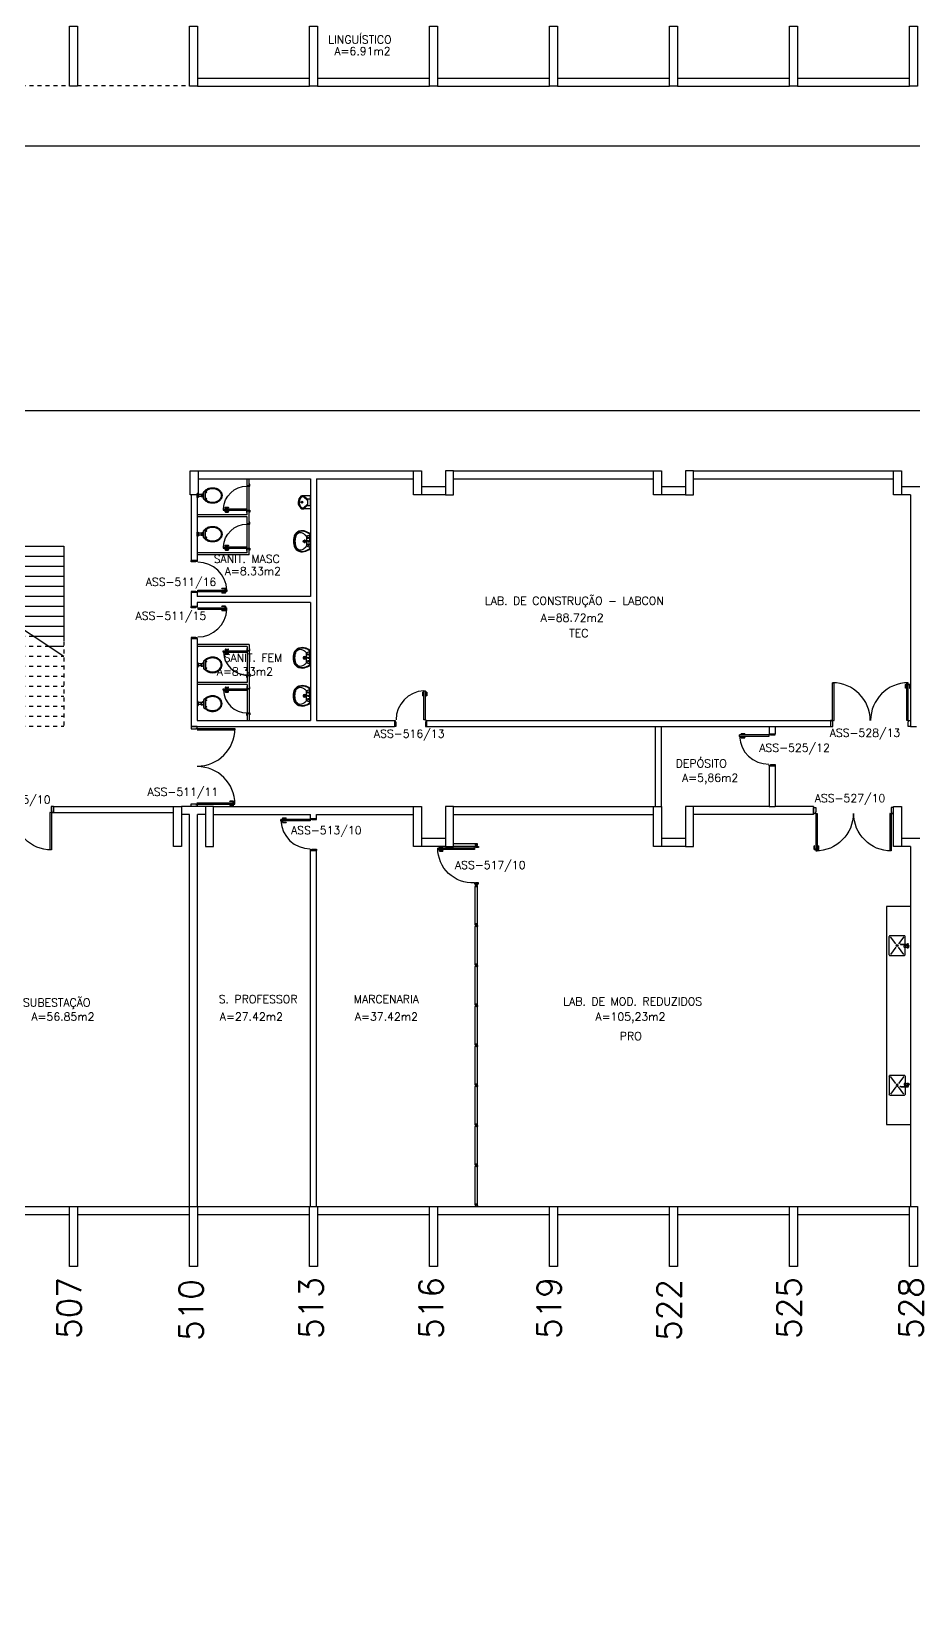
# Model space of a CAD drawing. Extents: x 0 to 244, y -71 to 76.
# Drawn here: x 38.02 to 60.07, y -65.75 to -26.38 of the extents above; entities that cross this region are included whole.
import ezdxf
from ezdxf.enums import TextEntityAlignment as Align

# ---------------------------------------------------------------- set-up
doc = ezdxf.new("R2010")
doc.units = 0
doc.header["$LTSCALE"] = 0.01
doc.header["$MEASUREMENT"] = 0
doc.header["$PDMODE"] = 98
doc.linetypes.add('HIDDEN2', pattern=[0.1875, 0.125, -0.0625])
doc.layers.get('0').update_dxf_attribs({"linetype": 'CONTINUOUS'})
doc.layers.get('DEFPOINTS').update_dxf_attribs({"linetype": 'CONTINUOUS'})
for name, color, linetype in [('ALV', 2, 'CONTINUOUS'), ('APSAN', 1, 'CONTINUOUS'), ('BANC', 2, 'CONTINUOUS'), ('CENTRO_DE_CUSTO', 1, 'CONTINUOUS'), ('DIV', 2, 'CONTINUOUS'), ('ESC', 1, 'CONTINUOUS'), ('ESQ', 1, 'CONTINUOUS'), ('ESTR', 3, 'CONTINUOUS'), ('MACANETA', 2, 'CONTINUOUS'), ('MARCO', 3, 'CONTINUOUS'), ('NOPILAR1', 2, 'CONTINUOUS'), ('PISO', 1, 'CONTINUOUS'), ('PORTA', 2, 'CONTINUOUS'), ('PROJ', 1, 'HIDDEN2'), ('SOLEIRA', 1, 'CONTINUOUS'), ('TEXTO', 2, 'CONTINUOUS'), ('TEXTO-ENDEREÇO', 2, 'CONTINUOUS'), ('TXT-END-EXTERNO', 2, 'CONTINUOUS'), ('ÁREA', 2, 'CONTINUOUS')]:
    doc.layers.add(name, color=color, linetype=linetype)
doc.layers.get('0').freeze()
doc.styles.add('1', font='romans.shx')
doc.styles.add('NOPILAR', font='simplex.shx', dxfattribs={"height": 0.6})
doc.styles.add('UNB-100', font='simplex.shx', dxfattribs={"height": 0.2})
doc.styles.add('UNB-100-1', font='simplex.shx', dxfattribs={"height": 0.2})
doc.dimstyles.new('1-600', dxfattribs={"dimtxt": 1.1, "dimasz": 2.5, "dimexe": 2, "dimexo": 4, "dimgap": 0.2, "dimtad": 1, "dimdec": 0, "dimzin": 4, "dimdsep": 46, "dimlunit": 6, "dimtxsty": '1', "dimblk1": 'NONE', "dimblk2": 'NONE', "dimsah": 1, "dimcen": 0, "dimclrd": 2, "dimclre": 2, "dimclrt": 2, "dimadec": 0, "dimazin": 0, "dimtfac": 1, "dimtdec": 0, "dimtmove": 2, "dimatfit": 3, "dimldrblk": 'NONE', "dimfxl": 1, "dimtolj": 1, "dimtzin": 0, "dimarcsym": 0})

# ---------------------------------------------------------------- blocks, each defined once
blk = doc.blocks.new('PILINT-SSN')
for points in [[(0.2, 0), (0.2, -0.6), (0, -0.6), (0, 0)], [(1, 0), (0.8, 0), (0.8, -0.6), (1, -0.6)], [(0, -8.39), (0.2, -8.39), (0.2, -9.39), (0, -9.39)], [(0.8, -8.39), (0.8, -9.39), (1, -9.39), (1, -8.39)]]:
    blk.add_lwpolyline(points, close=True)
blk = doc.blocks.new('PILAR-SSN')
for points in [[(0.197, -42.962), (0.197, -44.462), (-0.003, -44.462), (-0.003, -42.962)], [(0.197, -72.467), (0.197, -73.967), (-0.003, -73.967), (-0.003, -72.467)]]:
    blk.add_lwpolyline(points, close=True)
blk = doc.blocks.new('ESCASS-SSN')
at = {"layer": 'ESC'}
for p, q in [((-2.66, -1.888), (-2.66, -4.249)), ((-0.6, -1.888), (-2.66, -1.888)), ((-0.6, -1.738), (-0.6, -3.271)), ((-0.5, -1.738), (-0.6, -1.738)), ((-0.5, -1.738), (-0.5, -3.204)), ((-0.4, -1.888), (-0.5, -1.888)), ((-0.4, -1.888), (-0.4, -3.138)), ((-0.6, -2.138), (-2.66, -2.138)), ((-0.4, -2.138), (-0.5, -2.138)), ((-0.6, -2.388), (-2.66, -2.388)), ((-0.6, -2.638), (-2.66, -2.638)), ((-0.4, -2.388), (-0.5, -2.388)), ((-0.4, -2.638), (-0.5, -2.638)), ((-0.6, -2.888), (-2.66, -2.888)), ((-0.4, -3.138), (-2.66, -4.638)), ((-0.6, -3.138), (-2.66, -3.138)), ((-0.4, -2.888), (-0.5, -2.888)), ((-0.4, -3.138), (-0.5, -3.138)), ((-0.777, -3.388), (-2.66, -3.388)), ((-1.153, -3.638), (-2.66, -3.638)), ((-1.53, -3.888), (-2.66, -3.888)), ((-1.907, -4.138), (-2.66, -4.138)), ((-2.283, -4.388), (-2.66, -4.388))]:
    blk.add_line(p, q, dxfattribs=at)
at = {"layer": 'ESC', "linetype": 'HIDDEN2'}
for p, q in [((-0.4, -3.138), (-0.4, -6.388)), ((-0.6, -3.388), (-0.777, -3.388)), ((-0.6, -3.271), (-0.6, -6.538)), ((-0.5, -3.204), (-0.5, -6.538)), ((-0.4, -3.388), (-0.5, -3.388)), ((-0.6, -3.888), (-1.53, -3.888)), ((-0.6, -3.638), (-1.153, -3.638)), ((-0.4, -3.638), (-0.5, -3.638)), ((-0.4, -3.888), (-0.5, -3.888)), ((-2.66, -4.268), (-2.66, -6.388)), ((-0.6, -4.138), (-1.907, -4.138)), ((-0.4, -4.138), (-0.5, -4.138)), ((-0.6, -4.638), (-2.66, -4.638)), ((-0.6, -4.388), (-2.283, -4.388)), ((-0.4, -4.388), (-0.5, -4.388)), ((-0.4, -4.638), (-0.5, -4.638)), ((-0.6, -4.888), (-2.66, -4.888)), ((-0.4, -4.888), (-0.5, -4.888)), ((-0.6, -5.138), (-2.66, -5.138)), ((-0.6, -5.388), (-2.66, -5.388)), ((-0.4, -5.138), (-0.5, -5.138)), ((-0.4, -5.388), (-0.5, -5.388)), ((-0.6, -5.638), (-2.66, -5.638)), ((-0.6, -5.888), (-2.66, -5.888)), ((-0.4, -5.638), (-0.5, -5.638)), ((-0.4, -5.888), (-0.5, -5.888)), ((-0.6, -6.138), (-2.66, -6.138)), ((-0.4, -6.138), (-0.5, -6.138)), ((-0.6, -6.388), (-2.66, -6.388)), ((-0.5, -6.538), (-0.6, -6.538)), ((-0.4, -6.388), (-0.5, -6.388))]:
    blk.add_line(p, q, dxfattribs=at)
blk = doc.blocks.new('ESCASSN-SSN')
at = {"layer": 'ALV', "xscale": -1}
blk.add_blockref('ESCASS-SSN', (0, 0), dxfattribs=at)
blk = doc.blocks.new('PTDP-SSN')
at = {"color": 2}
for p, q in [((0.055, 1.015), (0.09, 1.015)), ((0.055, 0.075), (0.055, 1.015)), ((0.09, 0.075), (0.09, 1.015)), ((1.91, 0.075), (1.91, 1.015)), ((1.945, 1.015), (1.91, 1.015)), ((1.945, 0.075), (1.945, 1.015)), ((0.05, 0.075), (0, 0.075)), ((0, 0.075), (0, -0.075)), ((0.05, 0.04), (0.05, 0.075)), ((0.06, 0.04), (0.05, 0.04)), ((0.055, 0.075), (0.09, 0.075)), ((0.06, -0.075), (0.06, 0.04)), ((1.945, 0.075), (1.91, 0.075)), ((1.94, -0.075), (1.94, 0.04)), ((1.94, 0.04), (1.95, 0.04)), ((1.95, 0.04), (1.95, 0.075)), ((1.95, 0.075), (2, 0.075)), ((2, 0.075), (2, -0.075)), ((0, -0.075), (0.06, -0.075)), ((2, -0.075), (1.94, -0.075))]:
    blk.add_line(p, q, dxfattribs=at)
at = {"color": 1}
for centre, start, end in [((0.055, 0.075), 0, 90), ((1.945, 0.075), 90, 180)]:
    blk.add_arc(centre, 0.94, start, end, dxfattribs=at)
blk = doc.blocks.new('PD80-SSN')
for p, q in [((-0.777, 0.01), (-0.777, -0.03)), ((-0.777, 0.01), (-0.687, 0.01)), ((-0.687, 0), (-0.687, 0.01)), ((-0.075, 0), (0.075, 0)), ((-0.075, 0), (-0.075, -0.02)), ((0.075, -0.03), (0.075, 0)), ((-0.817, -0.065), (-0.817, -0.03)), ((-0.085, -0.03), (-0.817, -0.03)), ((-0.085, -0.065), (-0.817, -0.065)), ((-0.777, -0.105), (-0.777, -0.065)), ((-0.777, -0.105), (-0.687, -0.105)), ((-0.767, 0), (-0.767, -0.03)), ((-0.767, 0), (-0.687, 0)), ((-0.767, -0.095), (-0.767, -0.065)), ((-0.767, -0.095), (-0.687, -0.095)), ((-0.687, -0.095), (-0.687, -0.105)), ((-0.085, -0.03), (-0.085, -0.065)), ((-0.075, -0.02), (-0.04, -0.02)), ((-0.04, -0.03), (-0.04, -0.02)), ((-0.04, -0.03), (0.075, -0.03)), ((-0.075, -0.781), (-0.04, -0.781)), ((-0.075, -0.801), (-0.075, -0.781)), ((-0.04, -0.771), (0.075, -0.771)), ((-0.04, -0.771), (-0.04, -0.781)), ((0.075, -0.771), (0.075, -0.801)), ((-0.075, -0.801), (0.075, -0.801)), ((-0.075, -0.802), (0.075, -0.802))]:
    blk.add_line(p, q)
blk.add_arc((-0.085, -0.03), 0.731, 182.6571, 270)
blk = doc.blocks.new('PE80-SSN')
at = {"color": 2}
for p, q in [((0.075, 0), (-0.075, 0)), ((-0.075, -0.03), (-0.075, 0)), ((0.075, 0), (0.075, -0.02)), ((0.04, -0.03), (-0.075, -0.03)), ((0.075, -0.02), (0.04, -0.02)), ((0.04, -0.03), (0.04, -0.02)), ((0.085, -0.03), (0.817, -0.03)), ((0.085, -0.03), (0.085, -0.065)), ((0.085, -0.065), (0.817, -0.065)), ((0.817, -0.065), (0.817, -0.03))]:
    blk.add_line(p, q, dxfattribs=at)
at = {"color": 1}
for p, q in [((0.777, 0.01), (0.687, 0.01)), ((0.687, 0), (0.687, 0.01)), ((0.777, 0.01), (0.777, -0.03)), ((0.767, 0), (0.687, 0)), ((0.767, -0.095), (0.687, -0.095)), ((0.687, -0.095), (0.687, -0.105)), ((0.777, -0.105), (0.687, -0.105)), ((0.767, 0), (0.767, -0.03)), ((0.767, -0.095), (0.767, -0.065)), ((0.777, -0.105), (0.777, -0.065))]:
    blk.add_line(p, q, dxfattribs=at)
for p, q in [((0.04, -0.771), (-0.075, -0.771)), ((-0.075, -0.771), (-0.075, -0.801)), ((0.04, -0.771), (0.04, -0.781)), ((0.075, -0.781), (0.04, -0.781)), ((0.075, -0.801), (0.075, -0.781)), ((0.075, -0.801), (-0.075, -0.801)), ((0.075, -0.802), (-0.075, -0.802))]:
    blk.add_line(p, q)
blk.add_arc((0.085, -0.03), 0.731, 270, 357.3429, dxfattribs=at)
blk = doc.blocks.new('*D57')
at = {"color": 2, "linetype": 'ByBlock', "transparency": 16777216}
for p, q in [((28.318, 452.996), (28.318, 448.496)), ((112.318, 452.996), (112.318, 448.496)), ((112.318, 450.496), (28.318, 450.496))]:
    blk.add_line(p, q, dxfattribs=at)
at = {"layer": 'DEFPOINTS', "color": 0, "linetype": 'ByBlock', "transparency": 16777216}
for p in [(28.318, 456.996), (112.318, 456.996), (28.318, 450.496)]:
    blk.add_point(p, dxfattribs=at)
at = {"color": 2, "linetype": 'ByBlock', "transparency": 16777216, "insert": (70.318, 451.429), "char_height": 1.1, "attachment_point": 5, "style": '1'}
blk.add_mtext('\\A1;Arquitetura e Urbanismo', dxfattribs=at)
blk = doc.blocks.new('_NONE')
at = {"color": 0, "linetype": 'ByBlock'}
blk.add_circle((0, 0), 0.25, dxfattribs=at)
blk = doc.blocks.new('*D56')
at = {"color": 2, "linetype": 'ByBlock', "transparency": 16777216}
for p, q in [((22.318, 452.996), (22.318, 448.496)), ((28.318, 452.996), (28.318, 448.496)), ((28.318, 450.496), (22.318, 450.496))]:
    blk.add_line(p, q, dxfattribs=at)
at = {"layer": 'DEFPOINTS', "color": 0, "linetype": 'ByBlock', "transparency": 16777216}
for p in [(22.318, 456.996), (28.318, 456.996), (22.318, 450.496)]:
    blk.add_point(p, dxfattribs=at)
at = {"color": 2, "linetype": 'ByBlock', "transparency": 16777216, "insert": (25.318, 451.246), "char_height": 1.1, "attachment_point": 5, "style": '1'}
blk.add_mtext('\\A1;Fub', dxfattribs=at)
blk = doc.blocks.new('VDC-P')
for p, q in [((-0.127, 0.192), (0.127, 0.192)), ((-0.109, 0.202), (0.109, 0.202)), ((-0.068, 0.152), (0.068, 0.152)), ((-0.05, 0.152), (-0.03, 0.11)), ((-0.05, 0.015), (-0.05, 0)), ((-0.05, 0), (0.05, 0)), ((0.045, 0.02), (-0.045, 0.02)), ((-0.04, 0.025), (-0.04, 0.02)), ((0.035, 0.03), (-0.035, 0.03)), ((-0.03, 0.152), (-0.03, 0.11)), ((0.03, 0.11), (-0.03, 0.11)), ((0.03, 0.1), (-0.03, 0.1)), ((-0.025, 0.1), (-0.025, 0.03)), ((0.025, 0.1), (0.025, 0.03)), ((0.03, 0.152), (0.03, 0.11)), ((0.05, 0.152), (0.03, 0.11)), ((0.04, 0.025), (0.04, 0.02)), ((0.05, 0.015), (0.05, 0))]:
    blk.add_line(p, q)
for points in [[(0.16, 0.244, 0.050424), (0.18, 0.288, 0.082137), (0.195, 0.381, 0.082137), (0.18, 0.474, 0.090148), (0.138, 0.549, 0.104406), (0.073, 0.601, 0.117345), (0, 0.619, 0.117345), (-0.073, 0.601, 0.104406), (-0.138, 0.549, 0.090148), (-0.18, 0.474, 0.082137), (-0.195, 0.381, 0.082137)], [(0.142, 0.254, 0.050424), (0.161, 0.295, 0.082137), (0.175, 0.381, 0.082137), (0.161, 0.468, 0.090148), (0.122, 0.536, 0.104406), (0.064, 0.583, 0.117345), (0, 0.599, 0.117345), (-0.064, 0.583, 0.104406), (-0.122, 0.536, 0.090148), (-0.161, 0.468, 0.082137), (-0.175, 0.381, 0.082137)], [(-0.195, 0.381, 0.082137), (-0.18, 0.288, 0.050424), (-0.16, 0.244, 0.104406)], [(-0.175, 0.381, 0.082137), (-0.161, 0.295, 0.050424), (-0.142, 0.254, 0.050424)]]:
    blk.add_lwpolyline(points, format="xyb")
for centre in [(-0.083, 0.226), (0.083, 0.226)]:
    blk.add_circle(centre, 0.0101)
for centre, radius, start, end in [((0.08, 0.36), 0.266, 205.6863, 226.7558), ((0.08, 0.36), 0.246, 205.6863, 219.7706), ((-0.068, 0.202), 0.05, 226.7558, 270), ((-0.045, 0.015), 0.005, 90, 180), ((-0.035, 0.025), 0.005, 90, 180), ((-0.03, 0.105), 0.005, 90, 270), ((0.03, 0.105), 0.005, 270, 90), ((0.035, 0.025), 0.005, 0, 90), ((0.045, 0.015), 0.005, 360, 90), ((0.068, 0.202), 0.05, 270, 313.2442), ((-0.08, 0.36), 0.266, 313.2442, 334.3137), ((-0.08, 0.36), 0.246, 320.2294, 334.3137)]:
    blk.add_arc(centre, radius, start, end)
blk = doc.blocks.new('MACANETA')
at = {"layer": 'MACANETA'}
for p, q in [((-0.077, 0.052), (-0.077, 0.12)), ((-0.059, 0.052), (-0.059, 0.12)), ((-0.059, 0.075), (-0.036, 0.075)), ((-0.059, 0.052), (-0.036, 0.052)), ((-0.036, 0.044), (-0.036, 0.084)), ((-0.036, 0.084), (-0.03, 0.084)), ((-0.036, 0.044), (-0.03, 0.044)), ((0.006, 0.084), (0, 0.084)), ((0.006, 0.044), (0, 0.044)), ((0.006, 0.044), (0.006, 0.084)), ((0.029, 0.075), (0.006, 0.075)), ((0.029, 0.052), (0.006, 0.052)), ((0.029, 0.052), (0.029, 0.12)), ((0.047, 0.052), (0.047, 0.12))]:
    blk.add_line(p, q, dxfattribs=at)
for centre, start, end in [((-0.068, 0.12), 90, 180), ((-0.068, 0.052), 180, 270), ((-0.068, 0.12), 0, 90), ((-0.068, 0.052), 270, 0), ((0.038, 0.12), 90, 180), ((0.038, 0.052), 180, 270), ((0.038, 0.12), 0, 90), ((0.038, 0.052), 270, 0)]:
    blk.add_arc(centre, 0.00874, start, end, dxfattribs=at)
blk = doc.blocks.new('DOOR60-SSN')
at = {"layer": 'PORTA'}
for p, q in [((0.015, -0.6), (0.015, 0)), ((0.015, 0), (0.045, 0)), ((0.045, -0.6), (0.045, 0)), ((0.045, -0.6), (0.015, -0.6))]:
    blk.add_line(p, q, dxfattribs=at)
at = {"layer": 'PORTA', "color": 1}
blk.add_arc((0.015, 0), 0.6, 272.866, 0, dxfattribs=at)
at = {"layer": 'PORTA'}
blk.add_blockref('MACANETA', (0.045, -0.6), dxfattribs=at)
blk = doc.blocks.new('MICTR-P-SSN')
for p, q in [((0, 0.08), (0, 0.155)), ((0, 0.08), (0, -0.08)), ((0.081, 0.08), (0, 0.08)), ((0.01, 0.165), (0.205, 0.165)), ((0.168, 0.129), (0.08, 0.046)), ((0.08, -0.076), (0.08, 0.076)), ((0.151, 0.147), (0.083, 0.083)), ((0, -0.08), (0, -0.155)), ((0, -0.08), (0.081, -0.08)), ((0.01, -0.165), (0.205, -0.165)), ((0.168, -0.129), (0.08, -0.046)), ((0.151, -0.147), (0.083, -0.083))]:
    blk.add_line(p, q)
for radius in [0.025, 0.015]:
    blk.add_circle((0.22, 0), radius)
for centre, radius, start, end in [((0.01, 0.155), 0.01, 90, 180), ((0.09, 0.076), 0.01, 133.3634, 180), ((0.197, 0.098), 0.0675, 49.5319, 133.3634), ((0.197, 0.098), 0.0425, 49.5319, 133.3634), ((0.114, 0), 0.171, 357.4005, 49.5319), ((0.114, 0), 0.196, 358.2793, 49.5319), ((0.01, -0.155), 0.01, 180, 270), ((0.09, -0.076), 0.01, 180, 226.6366), ((0.197, -0.098), 0.0675, 226.6366, 310.4681), ((0.197, -0.098), 0.0425, 226.6366, 310.4681), ((0.114, 0), 0.171, 310.4681, 357.3509), ((0.114, 0), 0.196, 310.4681, 357.7012)]:
    blk.add_arc(centre, radius, start, end)
blk = doc.blocks.new('A$C70DC1065')
at = {"layer": 'APSAN', "color": 1}
for p, q in [((0.407, 0.413), (0.323, 0.383)), ((0.407, 0.413), (0.328, 0.373)), ((0.407, 0.433), (0.407, 0.102)), ((0.407, 0.257), (0.407, 0.413)), ((0.42, 0.44), (0.42, 0.075)), ((0.319, 0.257), (0.231, 0.257)), ((0.275, 0.301), (0.275, 0.213)), ((0.407, 0.102), (0.323, 0.132)), ((0.328, 0.373), (0.328, 0.141)), ((0.407, 0.102), (0.328, 0.141)), ((0.394, 0.341), (0.341, 0.341)), ((0.394, 0.257), (0.341, 0.257)), ((0.394, 0.173), (0.341, 0.173)), ((0.368, 0.315), (0.368, 0.368)), ((0.368, 0.257), (0.368, 0.284)), ((0.368, 0.257), (0.368, 0.231)), ((0.368, 0.2), (0.368, 0.147)), ((0.407, 0.257), (0.407, 0.082))]:
    blk.add_line(p, q, dxfattribs=at)
for centre, radius in [((0.275, 0.257), 0.0315), ((0.275, 0.257), 0.021), ((0.368, 0.341), 0.0137), ((0.368, 0.257), 0.0137), ((0.368, 0.173), 0.0137)]:
    blk.add_circle(centre, radius, dxfattribs=at)
for centre, radius, start, end in [((0.214, 0.312), 0.21, 74.8885, 171.8746), ((0.212, 0.31), 0.2, 75.2817, 172.1149), ((0.175, 0.348), 0.123, 49.4403, 162.413), ((-3.652, -5.024), 6.719, 53.8347, 54.4403), ((-4.114, -4.663), 6.719, 48.6723, 49.4403), ((0.134, 0.015), 0.505, 58.0101, 75.2817), ((0.134, 0.015), 0.518, 57.2141, 74.8885), ((0.305, 0.389), 0.0137, 351.7289, 53.8347), ((0.395, 0.433), 0.0126, 0, 58.0101), ((0.407, 0.44), 0.0126, 0, 57.2141), ((0.595, 0.257), 0.595, 171.8746, 180), ((0.595, 0.257), 0.595, 180, 188.1254), ((0.214, 0.203), 0.21, 188.1254, 285.1115), ((0.595, 0.257), 0.587, 172.1149, 180), ((0.595, 0.257), 0.587, 180, 187.8851), ((0.212, 0.204), 0.2, 187.8851, 284.7183), ((0.462, 0.257), 0.424, 162.413, 180), ((0.462, 0.257), 0.424, 180, 197.587), ((0.175, 0.166), 0.123, 197.587, 310.5597), ((-4.114, 5.177), 6.719, 310.5597, 311.3277), ((-3.652, 5.539), 6.719, 305.5597, 306.1653), ((0.134, 0.5), 0.505, 284.7183, 301.9899), ((0.134, 0.5), 0.518, 285.1115, 302.7859), ((0.305, 0.125), 0.0137, 306.1653, 8.2711), ((0.315, 0.373), 0.0126, 0, 48.6723), ((0.315, 0.141), 0.0126, 311.3277, 0), ((0.395, 0.082), 0.0126, 301.9899, 0), ((0.407, 0.075), 0.0126, 302.7859, 0)]:
    blk.add_arc(centre, radius, start, end, dxfattribs=at)
blk = doc.blocks.new('INOXA1-P')
for p, q in [((0.043, 0.008), (0.043, -0.022)), ((0.062, 0.04), (0.071, 0.04)), ((0.131, 0.048), (0.076, 0.043)), ((0.131, -0.002), (0.076, 0.003)), ((0.12, 0.23), (0.12, 0.047)), ((0.22, 0.25), (0.14, 0.25)), ((0.15, 0.22), (0.287, 0.043)), ((0.5, 0.25), (0.22, 0.25)), ((0.353, 0.043), (0.49, 0.22)), ((0.52, 0.23), (0.52, -0.23)), ((0.22, -0.027), (0.054, -0.027)), ((0.22, -0.037), (0.054, -0.037)), ((0.063, -0.003), (0.063, -0.021)), ((0.12, -0.001), (0.12, -0.027)), ((0.12, -0.037), (0.12, -0.23)), ((0.22, -0.25), (0.14, -0.25)), ((0.15, -0.22), (0.287, -0.043)), ((0.231, -0.027), (0.22, -0.027)), ((0.231, -0.037), (0.22, -0.037)), ((0.5, -0.25), (0.22, -0.25)), ((0.353, -0.043), (0.49, -0.22))]:
    blk.add_line(p, q)
blk.add_lwpolyline([(0.076, 0.003), (0.072, 0.004), (0.069, 0.009), (0.067, 0.015), (0.066, 0.023), (0.067, 0.031), (0.069, 0.037), (0.072, 0.042), (0.076, 0.043)])
blk.add_lwpolyline([(0.131, 0.048), (0.137, 0.046), (0.143, 0.041), (0.147, 0.033), (0.148, 0.023), (0.147, 0.013), (0.143, 0.006), (0.137, 0), (0.131, -0.002), (0.125, 0), (0.119, 0.006), (0.115, 0.013), (0.114, 0.023), (0.115, 0.033), (0.119, 0.041), (0.125, 0.046)], close=True)
for radius in [0.0266, 0.0163]:
    blk.add_circle((0.32, 0), radius)
for centre, radius, start, end in [((0.054, 0.023), 0.0349, 36.1705, 252.2568), ((0.054, 0.023), 0.0189, 62.7367, 235.7375), ((0.073, -0.003), 0.01, 102.8285, 180), ((0.054, 0.023), 0.0349, 285.5373, 323.9987), ((0.14, 0.23), 0.02, 90, 180), ((0.5, 0.23), 0.02, 360, 90), ((0.054, -0.032), 0.0145, 20.161, 339.839), ((0.054, -0.032), 0.005, 90.0037, 269.9963), ((0.14, -0.23), 0.02, 180, 270), ((0.231, -0.032), 0.00738, 222.6559, 137.3441), ((0.231, -0.032), 0.005, 269.9935, 90.0065), ((0.5, -0.23), 0.02, 270, 360)]:
    blk.add_arc(centre, radius, start, end)
blk = doc.blocks.new('DIVMT-SSN')
for p, q in [((-0.03, 0.008), (-0.03, 0.03)), ((-0.006, 0.03), (-0.03, 0.03)), ((-0.03, 0.008), (-0.02, 0.008)), ((-0.02, -0.008), (-0.02, 0.008)), ((-0.006, 0.02), (-0.006, 0.03)), ((0.006, 0.02), (-0.006, 0.02)), ((-0.005, 0), (0.005, 0)), ((0.005, 0), (-0.005, 0)), ((0, 0.005), (0, -0.005)), ((0, -0.005), (0, 0.005)), ((0.006, 0.03), (0.03, 0.03)), ((0.006, 0.02), (0.006, 0.03)), ((0.03, 0.008), (0.02, 0.008)), ((0.02, -0.008), (0.02, 0.008)), ((0.03, 0.008), (0.03, 0.03)), ((-0.03, -0.008), (-0.03, -0.03)), ((-0.03, -0.008), (-0.02, -0.008)), ((-0.03, -0.03), (-0.03, -0.97)), ((-0.03, -0.03), (-0.009, -0.03)), ((0.03, -0.03), (-0.03, -0.03)), ((-0.03, -0.03), (-0.006, -0.03)), ((-0.009, -0.03), (-0.027, -0.03)), ((-0.006, -0.02), (-0.006, -0.03)), ((-0.006, -0.02), (0.006, -0.02)), ((-0.006, -0.02), (-0.006, -0.03)), ((0.006, -0.02), (-0.006, -0.02)), ((0.005, -0.03), (-0.005, -0.03)), ((0.006, -0.02), (0.006, -0.03)), ((0.006, -0.02), (0.006, -0.03)), ((0.03, -0.03), (0.006, -0.03)), ((0.03, -0.008), (0.02, -0.008)), ((0.03, -0.008), (0.03, -0.03)), ((0.03, -0.03), (0.03, -0.97)), ((0.03, -0.97), (-0.03, -0.97)), ((-0.006, -0.98), (-0.006, -0.97)), ((-0.006, -0.98), (0.006, -0.98)), ((0.006, -1.001), (-0.006, -1.001)), ((0.005, -0.97), (-0.005, -0.97)), ((0, -0.994), (0, -1.007)), ((0, -1.02), (0, -1.021)), ((0.006, -0.98), (0.006, -0.97))]:
    blk.add_line(p, q)
blk = doc.blocks.new('MTT-SSN')
for p, q in [((-0.0051, 0), (0.0051, 0)), ((0, -0.0051), (0, 0.0051))]:
    blk.add_line(p, q)
blk.add_lwpolyline([(-0.008, 0.03), (-0.008, 0.02), (0.008, 0.02), (0.008, 0.03), (0.03, 0.03), (0.03, 0.006), (0.0205, 0.006), (0.0205, -0.006), (0.03, -0.006), (0.03, -0.03), (0.008, -0.03), (0.008, -0.02), (-0.008, -0.02), (-0.008, -0.03), (-0.03, -0.03), (-0.03, -0.006), (-0.0185, -0.006), (-0.0185, 0.006), (-0.03, 0.006), (-0.03, 0.03)], close=True)
blk = doc.blocks.new('PDV2E-SSN')
at = {"layer": 'DIV'}
for p, q in [((0.034, 0.925), (0.034, 0.835)), ((0.034, 0.925), (0.074, 0.925)), ((0.044, 0.835), (0.034, 0.835)), ((0.044, 0.915), (0.044, 0.835)), ((0.044, 0.915), (0.074, 0.915)), ((0.076, 0.05), (0.076, 0.965)), ((0.106, 0.965), (0.076, 0.965)), ((0.106, 0.05), (0.106, 0.965)), ((0.148, 0.925), (0.108, 0.925)), ((0.138, 0.915), (0.108, 0.915)), ((0.138, 0.915), (0.138, 0.835)), ((0.138, 0.835), (0.148, 0.835)), ((0.148, 0.925), (0.148, 0.835)), ((0.031, 0.05), (0.031, -0.05)), ((0.051, 0.05), (0.031, 0.05)), ((0.051, 0.02), (0.051, 0.05)), ((0.051, 0.02), (0.061, 0.02)), ((0.061, -0.05), (0.061, 0.02)), ((0.076, 0.05), (0.106, 0.05)), ((0.95, 0.02), (0.94, 0.02)), ((0.94, -0.05), (0.94, 0.02)), ((0.95, 0.02), (0.95, 0.05)), ((0.95, 0.05), (0.97, 0.05)), ((0.97, 0.05), (0.97, 0.035)), ((0.97, 0.035), (0.97, -0.035)), ((0.031, -0.05), (0.061, -0.05)), ((0.97, -0.05), (0.94, -0.05)), ((0.97, -0.035), (0.97, -0.05))]:
    blk.add_line(p, q, dxfattribs=at)
at = {"layer": 'DIV', "color": 1}
blk.add_arc((0.076, 0.1), 0.865, 356.6786, 90, dxfattribs=at)

msp = doc.modelspace()

# ---------------------------------------------------------------- linework, layer by layer
at = {"layer": 'ALV'}
for p, q in [((42.172, -27.542), (44.972, -27.542)), ((45.172, -27.542), (47.972, -27.542)), ((48.172, -27.542), (50.972, -27.542)), ((51.172, -27.542), (53.972, -27.542)), ((54.172, -27.542), (56.972, -27.542)), ((57.172, -27.542), (59.972, -27.542)), ((42.172, -27.742), (44.972, -27.742)), ((45.172, -27.742), (47.972, -27.742)), ((48.172, -27.742), (50.972, -27.742)), ((51.172, -27.742), (53.972, -27.742)), ((54.172, -27.742), (56.972, -27.742)), ((57.172, -27.742), (59.972, -27.742)), ((42.191, -37.357), (47.569, -37.357)), ((48.572, -37.357), (53.572, -37.357)), ((54.572, -37.357), (59.572, -37.357)), ((42.191, -37.557), (44.997, -37.557)), ((44.997, -37.557), (44.997, -40.502)), ((45.147, -37.557), (45.147, -43.597)), ((45.147, -37.557), (47.569, -37.557)), ((48.372, -37.757), (47.772, -37.757)), ((48.572, -37.557), (53.572, -37.557)), ((54.372, -37.757), (53.772, -37.757)), ((54.572, -37.557), (59.572, -37.557)), ((60.372, -37.757), (59.772, -37.757)), ((42.016, -37.974), (42.016, -39.6)), ((42.166, -37.974), (42.166, -39.6)), ((48.372, -37.957), (47.772, -37.957)), ((54.372, -37.957), (53.772, -37.957)), ((59.997, -37.957), (59.772, -37.957)), ((59.997, -37.957), (59.997, -43.747)), ((42.166, -39.6), (42.016, -39.6)), ((42.166, -40.402), (42.016, -40.402)), ((42.016, -40.402), (42.016, -40.752)), ((42.166, -40.402), (42.166, -40.502)), ((44.997, -40.502), (42.166, -40.502)), ((42.016, -40.752), (42.166, -40.752)), ((44.997, -40.652), (42.166, -40.652)), ((42.166, -40.652), (42.166, -40.752)), ((44.997, -40.652), (44.997, -43.597)), ((42.016, -41.553), (42.016, -43.747)), ((42.016, -41.553), (42.166, -41.553)), ((42.166, -41.553), (42.166, -43.597)), ((42.166, -43.597), (44.997, -43.597)), ((45.147, -43.597), (47.096, -43.597)), ((47.096, -43.597), (47.096, -43.747)), ((47.897, -43.597), (57.995, -43.598)), ((47.897, -43.597), (47.897, -43.747)), ((57.995, -43.598), (57.995, -43.748)), ((42.016, -43.747), (47.096, -43.747)), ((47.897, -43.747), (56.463, -43.747)), ((53.622, -45.747), (53.622, -43.747)), ((53.772, -45.747), (53.772, -43.747)), ((56.613, -43.747), (57.995, -43.748)), ((59.997, -43.747), (60.147, -43.747)), ((38.572, -45.747), (41.572, -45.747)), ((38.572, -45.747), (38.572, -45.897)), ((38.572, -45.897), (41.572, -45.897)), ((42.372, -45.747), (41.772, -45.747)), ((41.972, -45.947), (41.772, -45.947)), ((41.972, -55.747), (41.972, -45.947)), ((42.172, -55.747), (42.172, -45.947)), ((42.372, -45.947), (42.172, -45.947)), ((42.572, -45.747), (47.572, -45.747)), ((42.572, -45.947), (44.997, -45.947)), ((44.997, -46.047), (44.997, -45.947)), ((44.997, -46.047), (45.147, -46.047)), ((45.147, -46.047), (45.147, -45.947)), ((45.147, -45.947), (47.572, -45.947)), ((48.572, -45.747), (53.572, -45.747)), ((48.572, -45.947), (53.572, -45.947)), ((56.463, -45.747), (54.572, -45.747)), ((57.572, -45.947), (54.572, -45.947)), ((57.572, -45.747), (56.613, -45.747)), ((57.572, -45.747), (57.572, -45.947)), ((44.997, -55.747), (44.997, -46.849)), ((44.997, -46.849), (45.147, -46.849)), ((45.147, -55.747), (45.147, -46.849)), ((48.372, -46.547), (47.772, -46.547)), ((48.372, -46.747), (47.772, -46.747)), ((54.372, -46.547), (53.772, -46.547)), ((54.372, -46.747), (53.772, -46.747)), ((60.372, -46.547), (59.772, -46.547)), ((59.997, -46.747), (59.772, -46.747)), ((59.997, -46.747), (59.997, -55.747)), ((36.172, -55.747), (38.972, -55.747)), ((39.172, -55.747), (41.972, -55.747)), ((42.172, -55.747), (44.972, -55.747)), ((45.172, -55.747), (47.972, -55.747)), ((48.172, -55.747), (50.972, -55.747)), ((51.172, -55.747), (53.972, -55.747)), ((54.172, -55.747), (56.972, -55.747)), ((57.172, -55.747), (59.972, -55.747)), ((36.172, -55.947), (38.972, -55.947)), ((39.172, -55.947), (41.972, -55.947)), ((42.172, -55.947), (44.972, -55.947)), ((45.172, -55.947), (47.972, -55.947)), ((48.172, -55.947), (50.972, -55.947)), ((51.172, -55.947), (53.972, -55.947)), ((54.172, -55.947), (56.972, -55.947)), ((57.172, -55.947), (59.972, -55.947))]:
    msp.add_line(p, q, dxfattribs=at)
for points in [[(56.463, -43.747), (56.463, -43.932)], [(56.463, -43.747), (56.613, -43.747)], [(56.463, -43.932), (56.613, -43.932)], [(56.613, -43.747), (56.613, -43.932)], [(56.463, -44.733), (56.463, -45.747)], [(56.613, -44.733), (56.613, -45.747)], [(56.463, -45.747), (56.613, -45.747)]]:
    msp.add_lwpolyline(points, dxfattribs=at)
at = {"layer": 'BANC'}
msp.add_lwpolyline([(59.997, -48.247), (59.397, -48.247), (59.397, -53.697), (59.997, -53.697)], dxfattribs=at)
at = {"layer": 'DIV'}
for p, q in [((43.416, -37.727), (43.416, -37.557)), ((43.416, -37.727), (43.466, -37.727)), ((43.466, -37.727), (43.466, -37.557)), ((43.416, -38.457), (42.166, -38.457)), ((43.416, -38.507), (42.166, -38.507)), ((43.416, -38.457), (43.416, -38.357)), ((43.416, -38.357), (43.466, -38.357)), ((43.416, -38.677), (43.416, -38.507)), ((43.466, -38.677), (43.466, -38.357)), ((43.416, -38.677), (43.466, -38.677)), ((43.416, -39.307), (43.466, -39.307)), ((43.416, -39.407), (43.416, -39.307)), ((43.466, -39.457), (43.466, -39.307)), ((43.416, -39.407), (42.166, -39.407)), ((43.466, -39.457), (42.166, -39.457)), ((43.466, -41.697), (42.166, -41.697)), ((43.466, -41.697), (43.466, -41.847)), ((43.416, -41.747), (42.166, -41.747)), ((43.416, -41.747), (43.416, -41.847)), ((43.416, -41.847), (43.466, -41.847)), ((43.416, -42.477), (43.416, -42.647)), ((43.416, -42.477), (43.466, -42.477)), ((43.466, -42.477), (43.466, -42.797)), ((43.416, -42.647), (42.166, -42.647)), ((43.416, -42.697), (42.166, -42.697)), ((43.416, -42.697), (43.416, -42.797)), ((43.416, -42.797), (43.466, -42.797)), ((43.416, -43.427), (43.416, -43.597)), ((43.416, -43.427), (43.466, -43.427)), ((43.466, -43.427), (43.466, -43.597)), ((49.112, -46.687), (48.572, -46.687)), ((49.112, -46.747), (48.572, -46.747))]:
    msp.add_line(p, q, dxfattribs=at)
at = {"layer": 'ESQ'}
for p, q in [((59.865, -42.698), (59.865, -42.788)), ((59.865, -42.698), (59.905, -42.698)), ((59.875, -42.788), (59.865, -42.788)), ((59.875, -42.708), (59.875, -42.788)), ((59.875, -42.708), (59.905, -42.708)), ((59.98, -42.698), (59.94, -42.698)), ((59.97, -42.708), (59.94, -42.708)), ((59.97, -42.708), (59.97, -42.788)), ((59.97, -42.788), (59.98, -42.788)), ((59.98, -42.698), (59.98, -42.788)), ((42.977, -45.627), (42.977, -45.617)), ((43.067, -45.617), (42.977, -45.617)), ((43.057, -45.627), (42.977, -45.627)), ((43.057, -45.627), (43.057, -45.657)), ((43.067, -45.617), (43.067, -45.657)), ((42.977, -45.722), (42.977, -45.732)), ((43.057, -45.722), (42.977, -45.722)), ((43.067, -45.732), (42.977, -45.732)), ((43.057, -45.722), (43.057, -45.692)), ((43.067, -45.732), (43.067, -45.692)), ((57.587, -46.822), (57.587, -46.732)), ((57.597, -46.732), (57.587, -46.732)), ((57.587, -46.822), (57.627, -46.822)), ((57.597, -46.812), (57.597, -46.732)), ((57.597, -46.812), (57.627, -46.812)), ((57.692, -46.812), (57.662, -46.812)), ((57.702, -46.822), (57.662, -46.822)), ((57.692, -46.812), (57.692, -46.732)), ((57.692, -46.732), (57.702, -46.732)), ((57.702, -46.822), (57.702, -46.732))]:
    msp.add_line(p, q, dxfattribs=at)
at = {"layer": 'ESTR'}
for points in [[(42.191, -37.357), (42.191, -37.957), (41.991, -37.957), (41.991, -37.357)], [(41.572, -45.747), (41.772, -45.747), (41.772, -46.747), (41.572, -46.747)], [(42.372, -45.747), (42.372, -46.747), (42.572, -46.747), (42.572, -45.747)]]:
    msp.add_lwpolyline(points, close=True, dxfattribs=at)
at = {"layer": 'MARCO'}
for p, q in [((43.406, -37.682), (43.406, -37.732)), ((43.416, -37.682), (43.406, -37.682)), ((43.406, -37.732), (43.416, -37.732)), ((43.416, -37.727), (43.416, -37.732)), ((43.416, -37.732), (43.416, -37.742)), ((43.416, -37.742), (43.451, -37.742)), ((43.451, -37.742), (43.451, -37.752)), ((43.451, -37.752), (43.466, -37.752)), ((43.476, -37.692), (43.466, -37.692)), ((43.466, -37.727), (43.466, -37.742)), ((43.466, -37.742), (43.476, -37.742)), ((43.466, -37.752), (43.466, -37.742)), ((43.476, -37.742), (43.476, -37.692)), ((43.406, -38.352), (43.416, -38.352)), ((43.406, -38.402), (43.406, -38.352)), ((43.416, -38.402), (43.406, -38.402)), ((43.416, -38.342), (43.451, -38.342)), ((43.416, -38.352), (43.416, -38.342)), ((43.416, -38.357), (43.416, -38.352)), ((43.451, -38.332), (43.466, -38.332)), ((43.451, -38.342), (43.451, -38.332)), ((43.466, -38.332), (43.466, -38.342)), ((43.466, -38.357), (43.466, -38.342)), ((43.466, -38.342), (43.476, -38.342)), ((43.476, -38.392), (43.466, -38.392)), ((43.476, -38.342), (43.476, -38.392)), ((43.406, -38.632), (43.406, -38.682)), ((43.416, -38.632), (43.406, -38.632)), ((43.406, -38.682), (43.416, -38.682)), ((43.416, -38.677), (43.416, -38.682)), ((43.416, -38.682), (43.416, -38.692)), ((43.416, -38.692), (43.451, -38.692)), ((43.451, -38.692), (43.451, -38.702)), ((43.451, -38.702), (43.466, -38.702)), ((43.476, -38.642), (43.466, -38.642)), ((43.466, -38.677), (43.466, -38.692)), ((43.466, -38.692), (43.476, -38.692)), ((43.466, -38.702), (43.466, -38.692)), ((43.476, -38.692), (43.476, -38.642)), ((43.406, -39.302), (43.416, -39.302)), ((43.406, -39.352), (43.406, -39.302)), ((43.416, -39.352), (43.406, -39.352)), ((43.416, -39.292), (43.451, -39.292)), ((43.416, -39.302), (43.416, -39.292)), ((43.416, -39.307), (43.416, -39.302)), ((43.451, -39.282), (43.466, -39.282)), ((43.451, -39.292), (43.451, -39.282)), ((43.466, -39.282), (43.466, -39.292)), ((43.466, -39.307), (43.466, -39.292)), ((43.466, -39.292), (43.476, -39.292)), ((43.476, -39.342), (43.466, -39.342)), ((43.476, -39.292), (43.476, -39.342)), ((43.416, -41.802), (43.406, -41.802)), ((43.406, -41.802), (43.406, -41.852)), ((43.406, -41.852), (43.416, -41.852)), ((43.416, -41.847), (43.416, -41.852)), ((43.416, -41.852), (43.416, -41.862)), ((43.416, -41.862), (43.451, -41.862)), ((43.451, -41.862), (43.451, -41.872)), ((43.451, -41.872), (43.466, -41.872)), ((43.476, -41.812), (43.466, -41.812)), ((43.466, -41.847), (43.466, -41.862)), ((43.466, -41.862), (43.476, -41.862)), ((43.466, -41.872), (43.466, -41.862)), ((43.476, -41.862), (43.476, -41.812)), ((43.406, -42.472), (43.416, -42.472)), ((43.406, -42.522), (43.406, -42.472)), ((43.416, -42.462), (43.451, -42.462)), ((43.416, -42.472), (43.416, -42.462)), ((43.416, -42.477), (43.416, -42.472)), ((43.451, -42.452), (43.466, -42.452)), ((43.451, -42.462), (43.451, -42.452)), ((43.466, -42.452), (43.466, -42.462)), ((43.466, -42.477), (43.466, -42.462)), ((43.466, -42.462), (43.476, -42.462)), ((43.476, -42.512), (43.466, -42.512)), ((43.476, -42.462), (43.476, -42.512)), ((43.416, -42.522), (43.406, -42.522)), ((43.406, -42.752), (43.406, -42.802)), ((43.416, -42.752), (43.406, -42.752)), ((43.406, -42.802), (43.416, -42.802)), ((43.416, -42.797), (43.416, -42.802)), ((43.416, -42.802), (43.416, -42.812)), ((43.416, -42.812), (43.451, -42.812)), ((43.451, -42.812), (43.451, -42.822)), ((43.451, -42.822), (43.466, -42.822)), ((43.476, -42.762), (43.466, -42.762)), ((43.466, -42.797), (43.466, -42.812)), ((43.466, -42.812), (43.476, -42.812)), ((43.466, -42.822), (43.466, -42.812)), ((43.476, -42.812), (43.476, -42.762)), ((43.406, -43.422), (43.416, -43.422)), ((43.406, -43.472), (43.406, -43.422)), ((43.416, -43.472), (43.406, -43.472)), ((43.416, -43.412), (43.451, -43.412)), ((43.416, -43.422), (43.416, -43.412)), ((43.416, -43.427), (43.416, -43.422)), ((43.451, -43.402), (43.466, -43.402)), ((43.451, -43.412), (43.451, -43.402)), ((43.466, -43.402), (43.466, -43.412)), ((43.466, -43.427), (43.466, -43.412)), ((43.466, -43.412), (43.476, -43.412)), ((43.476, -43.462), (43.466, -43.462)), ((43.476, -43.412), (43.476, -43.462))]:
    msp.add_line(p, q, dxfattribs=at)
at = {"layer": 'PISO'}
for p, q in [((228.172, -29.242), (-0.045, -29.242)), ((228.172, -35.857), (-0.045, -35.857))]:
    msp.add_line(p, q, dxfattribs=at)
at = {"layer": 'PROJ'}
for p, q in [((36.172, -27.732), (38.972, -27.732)), ((39.172, -27.732), (41.972, -27.732))]:
    msp.add_line(p, q, dxfattribs=at)
at = {"layer": 'SOLEIRA'}
for p, q in [((43.416, -38.307), (43.416, -37.732)), ((43.466, -38.332), (43.466, -37.752)), ((43.416, -39.257), (43.416, -38.682)), ((43.466, -39.282), (43.466, -38.702)), ((43.416, -41.897), (43.416, -42.472)), ((43.466, -41.872), (43.466, -42.452)), ((43.416, -42.847), (43.416, -43.422)), ((43.466, -42.822), (43.466, -43.402))]:
    msp.add_line(p, q, dxfattribs=at)

# ---------------------------------------------------------------- block references
at = {"layer": 'ALV'}
msp.add_blockref('ESCASSN-SSN', (36.165, -37.356), dxfattribs=at)
at = {"layer": 'APSAN', "xscale": -1, "rotation": 270}
for p in [(42.166, -37.976), (42.166, -38.943)]:
    msp.add_blockref('VDC-P', p, dxfattribs=at)
at = {"layer": 'APSAN'}
for name, p, rotation in [('MICTR-P-SSN', (44.997, -38.146), 180), ('VDC-P', (42.166, -42.21), 270), ('VDC-P', (42.166, -43.178), 270), ('INOXA1-P', (59.983, -49.226), 180)]:
    msp.add_blockref(name, p, dxfattribs=dict(at, rotation=rotation))
at = {"layer": 'APSAN', "extrusion": (0, 0, -1), "xscale": -1, "zscale": -1}
msp.add_blockref('A$C70DC1065', (-44.57, -39.378), dxfattribs=at)
at = {"layer": 'APSAN', "extrusion": (0, 0, -1), "zscale": -1, "rotation": 180}
for p in [(-44.57, -41.776), (-44.57, -42.726)]:
    msp.add_blockref('A$C70DC1065', p, dxfattribs=at)
at = {"layer": 'APSAN', "xscale": -1}
msp.add_blockref('INOXA1-P', (59.983, -52.718), dxfattribs=at)
at = {"layer": 'DIV', "xscale": -1}
for name, p, rotation in [('PDV2E-SSN', (49.142, -46.716), 90), ('DIVMT-SSN', (49.142, -48.717), 180), ('DIVMT-SSN', (49.142, -49.717), 180), ('DIVMT-SSN', (49.142, -50.717), 180), ('DIVMT-SSN', (49.142, -51.717), 180), ('DIVMT-SSN', (49.142, -52.717), 180), ('DIVMT-SSN', (49.142, -53.717), 180), ('DIVMT-SSN', (49.142, -54.717), 180), ('DIVMT-SSN', (49.142, -55.717), 180)]:
    msp.add_blockref(name, p, dxfattribs=dict(at, rotation=rotation))
for p in [(49.142, -46.717), (49.142, -47.717)]:
    msp.add_blockref('MTT-SSN', p, dxfattribs=at)
at = {"layer": 'ESQ'}
for name, p, rotation in [('PD80-SSN', (42.091, -40.405), 180), ('PD80-SSN', (47.897, -43.672), 270), ('PTDP-SSN', (42.091, -43.747), 270)]:
    msp.add_blockref(name, p, dxfattribs=dict(at, rotation=rotation))
for name, p in [('PE80-SSN', (42.091, -40.751)), ('PTDP-SSN', (57.995, -43.672)), ('PD80-SSN', (56.538, -43.932)), ('PD80-SSN', (45.072, -46.047))]:
    msp.add_blockref(name, p, dxfattribs=at)
at = {"layer": 'ESQ', "xscale": -1, "rotation": 180}
for p in [(36.572, -45.822), (57.572, -45.847)]:
    msp.add_blockref('PTDP-SSN', p, dxfattribs=at)
at = {"layer": 'ESTR'}
for name, p in [('PILAR-SSN', (38.975, 16.72)), ('PILAR-SSN', (41.975, 16.72)), ('PILAR-SSN', (44.975, 16.72)), ('PILAR-SSN', (47.975, 16.72)), ('PILAR-SSN', (50.975, 16.72)), ('PILAR-SSN', (53.975, 16.72)), ('PILAR-SSN', (56.975, 16.72)), ('PILAR-SSN', (59.975, 16.72)), ('PILINT-SSN', (47.572, -37.357)), ('PILINT-SSN', (53.572, -37.357)), ('PILINT-SSN', (59.572, -37.357))]:
    msp.add_blockref(name, p, dxfattribs=at)
at = {"layer": 'PORTA', "xscale": -1}
for p, rotation in [((43.416, -38.357), 270), ((43.416, -39.307), 270.0000000102859)]:
    msp.add_blockref('DOOR60-SSN', p, dxfattribs=dict(at, rotation=rotation))
at = {"layer": 'PORTA'}
for p, rotation in [((43.416, -41.847), 269.9999999897141), ((43.416, -42.797), 270)]:
    msp.add_blockref('DOOR60-SSN', p, dxfattribs=dict(at, rotation=rotation))

# ---------------------------------------------------------------- texts
at = {"layer": 'CENTRO_DE_CUSTO', "linetype": 'Continuous', "style": 'UNB-100'}
for s, p in [('TEC', (51.465, -41.517)), ('PRO', (52.729, -51.589))]:
    msp.add_text(s, height=0.2, dxfattribs=at).set_placement(p)
at = {"layer": 'NOPILAR1', "style": 'NOPILAR'}
for s, p in [('507', (39.26, -59.058)), ('510', (42.31, -59.108)), ('513', (45.31, -59.058)), ('516', (48.31, -59.058)), ('519', (51.26, -59.058)), ('522', (54.26, -59.108)), ('525', (57.26, -59.058)), ('528', (60.31, -59.058))]:
    msp.add_text(s, height=0.6, rotation=90, dxfattribs=at).set_placement(p)
at = {"layer": 'TEXTO', "style": 'UNB-100'}
msp.add_text('LINGUÍSTICO', height=0.2, dxfattribs=at).set_placement((45.439, -26.681))
at = {"layer": 'TEXTO', "linetype": 'Continuous', "style": 'UNB-100'}
for s, p in [('SANIT. MASC', (42.574, -39.66)), ('LAB. DE CONSTRUÇÃO - LABCON', (49.357, -40.708)), ('SANIT. FEM', (42.825, -42.13)), ('DEPÓSITO', (54.127, -44.773)), ('SUBESTAÇÃO', (37.806, -50.752)), ('S. PROFESSOR', (42.7, -50.666)), ('MARCENARIA', (46.078, -50.666)), ('LAB. DE MOD. REDUZIDOS', (51.316, -50.722))]:
    msp.add_text(s, height=0.2, dxfattribs=at).set_placement(p)
at = {"layer": 'TEXTO-ENDEREÇO', "style": 'UNB-100-1'}
for s, p in [('ASS-511/16', (40.875, -40.237)), ('ASS-511/15', (40.622, -41.083)), ('ASS-516/13', (46.581, -44.03)), ('ASS-528/13', (57.977, -44.008)), ('ASS-525/12', (56.216, -44.381)), ('ASS-511/11', (40.921, -45.483)), ('ASS-505/10', (36.731, -45.679)), ('ASS-527/10', (57.602, -45.642)), ('ASS-513/10', (44.508, -46.444)), ('ASS-517/10', (48.607, -47.313))]:
    msp.add_text(s, height=0.2, dxfattribs=at).set_placement(p)
at = {"layer": 'ÁREA', "style": 'UNB-100'}
for s, p in [('A=6.91m2', (46.296, -26.967)), ('A=8.33m2', (43.555, -39.965)), ('A=88.72m2', (51.538, -41.13)), ('A=8.33m2', (43.356, -42.476)), ('A=5,86m2', (54.988, -45.131)), ('A=56.85m2', (38.806, -51.103)), ('A=27.42m2', (43.517, -51.103)), ('A=37.42m2', (46.894, -51.103)), ('A=105,23m2', (52.995, -51.103))]:
    msp.add_text(s, height=0.2, dxfattribs=at).set_placement(p, align=Align.CENTER)

# ---------------------------------------------------------------- dimensions: what is measured, and where the dimension line sits
at = {"layer": 'TXT-END-EXTERNO'}
for p1, p2, text, picture, middle in [((42.172, -57.247), (36.172, -57.247), 'Fub', '*D56', (39.172, -62.997)), ((126.172, -57.247), (42.172, -57.247), 'Arquitetura e Urbanismo', '*D57', (84.172, -62.814))]:
    dim = msp.add_aligned_dim(p1=p1, p2=p2, distance=6.5, text=text, dimstyle='1-600', dxfattribs=at)
    dim.commit()
    dim.dimension.update_dxf_attribs({"geometry": picture, "text_midpoint": middle, "insert": (13.854, -514.243)})

doc.saveas('drawing.dxf')
